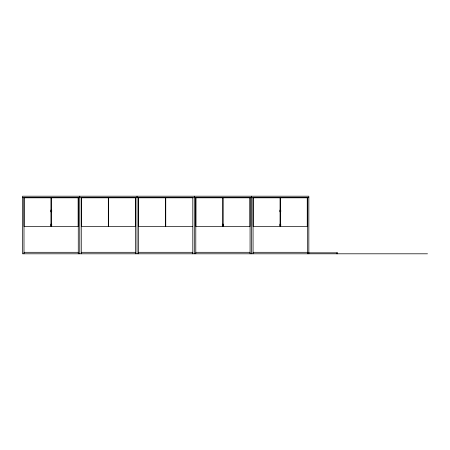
<?xml version="1.0" encoding="UTF-8"?>
<svg xmlns="http://www.w3.org/2000/svg" width="450" height="450" viewBox="0 0 450 450"><rect width="100%" height="100%" fill="white"/><g stroke="black" fill="none" stroke-linecap="round" stroke-linejoin="round"><path stroke-width="0.67" d="M22.5 197.696L308.835 197.696M192.724 197.775L165.752 197.775L165.752 226.575L192.724 226.575M50.439 210.229L51.829 210.229M279.506 210.229L280.896 210.229M50.439 211.719L51.829 211.719M279.506 211.719L280.896 211.719M50.439 224.252L51.829 224.252M222.238 224.252L223.627 224.252M279.506 224.252L280.896 224.252M50.439 225.748L51.829 225.748M222.238 225.748L223.627 225.748M279.506 225.748L280.896 225.748M23.996 252.304L78.272 252.304M81.259 252.304L135.54 252.304M138.527 252.304L192.808 252.304M195.795 252.304L250.071 252.304M253.063 252.304L307.339 252.304M308.391 252.827L337.657 252.827L337.669 253.8M427.5 253.8L22.5 253.8L22.5 196.2L308.835 196.2L308.835 253.8M336.921 252.827L336.921 253.8M307.339 197.696L307.339 253.8M253.063 197.696L253.063 253.8M251.567 196.2L251.567 253.8M250.071 197.696L250.071 253.8M195.795 197.696L195.795 253.8M194.299 196.2L194.299 253.8M192.808 197.696L192.808 253.8M138.527 197.696L138.527 253.8M137.031 196.2L137.031 253.8M135.54 197.696L135.54 253.8M81.259 197.696L81.259 253.8M79.768 196.2L79.768 253.8M78.272 197.696L78.272 253.8M23.996 197.696L23.996 253.8M51.053 197.775L24.075 197.775L24.075 226.575L51.053 226.575L51.053 197.775M78.188 197.775L51.216 197.775L51.216 226.575L78.188 226.575L78.188 197.775M108.315 197.775L81.343 197.775L81.343 226.575L108.315 226.575L108.315 197.775M135.456 197.775L108.484 197.775L108.484 226.575L135.456 226.575L135.456 197.775M165.583 197.775L138.611 197.775L138.611 226.575L165.583 226.575L165.583 197.775M222.851 197.775L195.879 197.775L195.879 226.575L222.851 226.575L222.851 197.775M249.992 197.775L223.014 197.775L223.014 226.575L249.992 226.575L249.992 197.775M280.119 197.775L253.142 197.775L253.142 226.575L280.119 226.575L280.119 197.775M307.254 197.775L280.282 197.775L280.282 226.575L307.254 226.575L307.254 197.775"/></g></svg>
